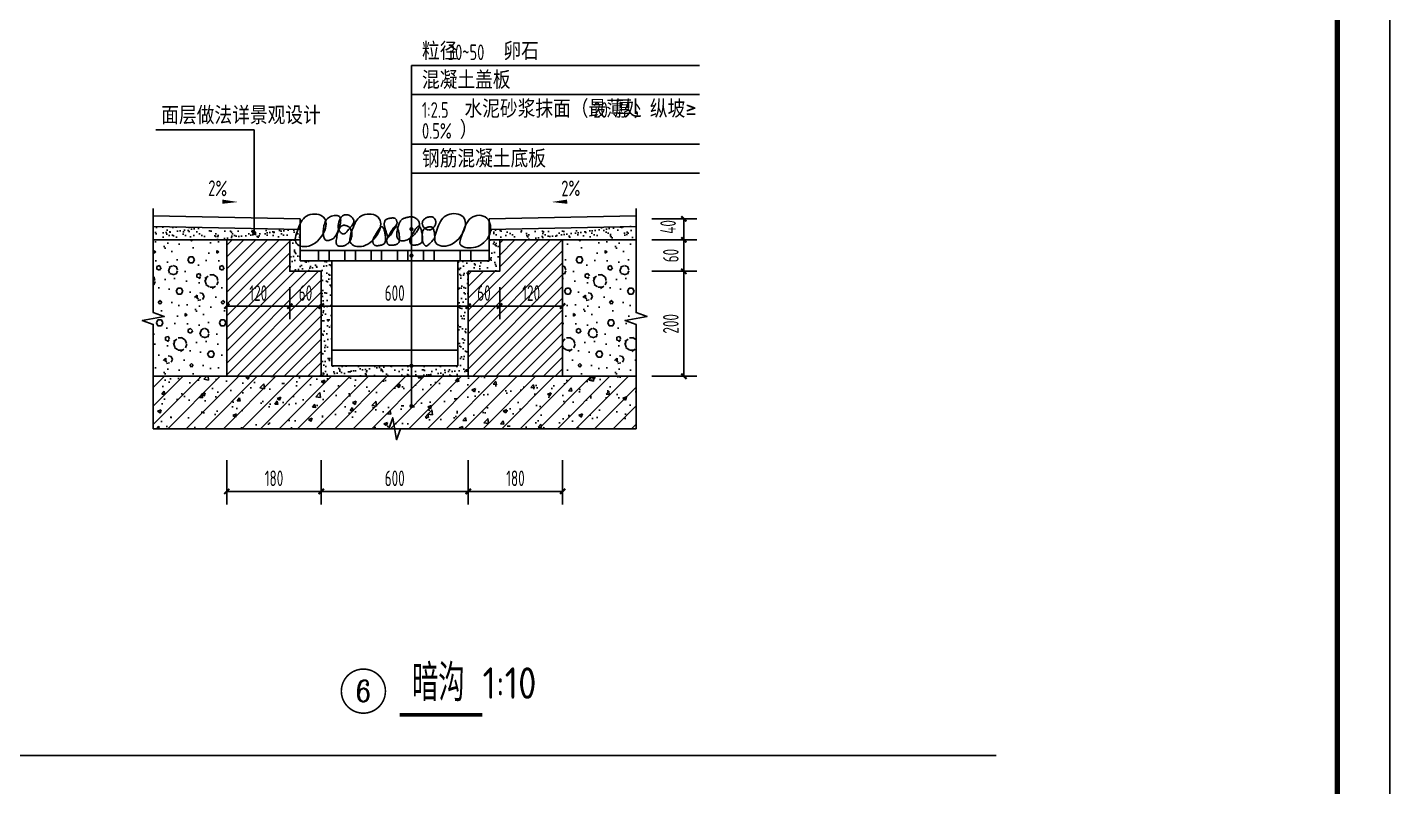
# Paper-space layout '布局1' of a CAD drawing. Extents: x -41982 to 68, y -29634 to 66.
# Drawn here: x -12913 to 68, y -16892 to -9656 of the extents above; entities that cross this region are included whole.
import ezdxf
from ezdxf.enums import TextEntityAlignment as Align

# ---------------------------------------------------------------- set-up
doc = ezdxf.new("R2010")
doc.units = 0
doc.header["$LTSCALE"] = 1000
doc.layers.get('0').update_dxf_attribs({"color": 252})
doc.layers.get('Defpoints').update_dxf_attribs({"color": 252})
for name, color, linetype in [('_0', 252, 'Continuous'), ('A-ANNO-TTLB', 252, 'Continuous'), ('A-Line', 252, 'Continuous'), ('A-WALL', 252, 'Continuous'), ('DIM_IDEN', 252, 'Continuous'), ('DIM_LEAD', 252, 'Continuous'), ('DIM_SYMB', 252, 'Continuous'), ('Hatch_Detail', 252, 'Continuous'), ('PUB_DIM', 252, 'Continuous'), ('PUB_TEXT', 252, 'Continuous')]:
    doc.layers.add(name, color=color, linetype=linetype)
doc.styles.add('19 图框A1$0$!4#10#$0$Standard', font='gbenor.shx', dxfattribs={"bigfont": 'gbcbig.shx'})
doc.styles.add('_TCH_DIM', font='TSSDENG.shx', dxfattribs={"width": 0.8, "bigfont": 'hztxt.shx'})
doc.styles.add('_TCH_DIM_T3', font='TSSDENG.shx', dxfattribs={"width": 0.64, "bigfont": 'hztxt.shx'})
doc.styles.add('_TCH_LABEL', font='COMPLEX', dxfattribs={"bigfont": 'GBCBIG'})
doc.styles.add('邻里中心-雨水$0$STANDARD', font='GBENOR', dxfattribs={"bigfont": 'GBCBIG'})
doc.dimstyles.new('_TCH_ARCH&&10', dxfattribs={"dimtxt": 29.75, "dimasz": 10, "dimexe": 25, "dimexo": 30, "dimgap": 10, "dimtad": 1, "dimdec": 0, "dimzin": 0, "dimdsep": 46, "dimtxsty": '_TCH_DIM_T3', "dimblk": 'ARCHTICK', "dimcen": 0.09, "dimclrt": 7, "dimazin": 2, "dimtfac": 1, "dimtdec": 0, "dimtix": 1, "dimtmove": 2, "dimatfit": 3, "dimfxl": 1, "dimtolj": 1, "dimtzin": 0, "dimarcsym": 0})
pattern_1 = [(45, (-250268.246, 87424.942), (-11.22532015, 11.22532015), [])]
pattern_2 = [(37.5, (-250959.047, 86270.859), (-0.6299336, 19.2682377), [0, -15.2, 0, -17, 0, -16.25]), (7.5, (-250959.047, 86270.86), (17.697767, 28.2214607), [0, -8.2, 0, -13.7, 0, -5.25]), (327.5, (-250971.347, 86270.859), (31.1414186, 0.0565905), [0, -5, 0, -18, 0, -23.5]), (317.5, (-250971.347, 86270.86), (30.061266, 8.7767556), [0, -2.5, 0, -11.8, 0, -13.5])]

# ---------------------------------------------------------------- blocks, each defined once
blk = doc.blocks.new('_ArchTick')
at = {"color": 0, "linetype": 'ByBlock', "const_width": 0.4}
blk.add_lwpolyline([(-0.5, -0.5), (0.5, 0.5)], dxfattribs=at)
blk = doc.blocks.new('*D70')
at = {"layer": 'Defpoints', "color": 0}
for p in [(920, 400), (1010.9, 400), (920, 360)]:
    blk.add_point(p, dxfattribs=at)
at = {"layer": 'PUB_DIM', "color": 0, "lineweight": -2}
for p, q in [((950, 400), (1035.9, 400)), ((1010.9, 360), (1010.9, 400)), ((950, 360), (1035.9, 360))]:
    blk.add_line(p, q, dxfattribs=at)
at = {"layer": 'PUB_DIM', "color": 0, "lineweight": -2, "xscale": 10, "yscale": 10, "zscale": 10}
for p, rotation in [((1010.9, 400), 90), ((1010.9, 360), 270)]:
    blk.add_blockref('_ArchTick', p, dxfattribs=dict(at, rotation=rotation))
at = {"layer": 'PUB_DIM', "color": 7, "insert": (980.9, 384.6), "char_height": 29.75, "attachment_point": 5, "rotation": 90, "style": '_TCH_DIM_T3'}
blk.add_mtext('\\A1;40', dxfattribs=at)
blk = doc.blocks.new('*D71')
at = {"layer": 'Defpoints', "color": 0}
for p in [(920, 360), (1010.9, 360), (920, 300)]:
    blk.add_point(p, dxfattribs=at)
at = {"layer": 'PUB_DIM', "color": 0, "lineweight": -2}
for p, q in [((950, 360), (1035.9, 360)), ((1010.9, 300), (1010.9, 360)), ((950, 300), (1035.9, 300))]:
    blk.add_line(p, q, dxfattribs=at)
at = {"layer": 'PUB_DIM', "color": 0, "lineweight": -2, "xscale": 10, "yscale": 10, "zscale": 10}
for p, rotation in [((1010.9, 360), 90), ((1010.9, 300), 270)]:
    blk.add_blockref('_ArchTick', p, dxfattribs=dict(at, rotation=rotation))
at = {"layer": 'PUB_DIM', "color": 7, "insert": (986.1, 330), "char_height": 29.75, "attachment_point": 5, "rotation": 90, "style": '_TCH_DIM_T3'}
blk.add_mtext('\\A1;60', dxfattribs=at)
blk = doc.blocks.new('*D72')
at = {"layer": 'Defpoints', "color": 0}
for p in [(920, 300), (1010.9, 300), (920, 100)]:
    blk.add_point(p, dxfattribs=at)
at = {"layer": 'PUB_DIM', "color": 0, "lineweight": -2}
for p, q in [((950, 300), (1035.9, 300)), ((1010.9, 100), (1010.9, 300)), ((950, 100), (1035.9, 100))]:
    blk.add_line(p, q, dxfattribs=at)
at = {"layer": 'PUB_DIM', "color": 0, "lineweight": -2, "xscale": 10, "yscale": 10, "zscale": 10}
for p, rotation in [((1010.9, 300), 90), ((1010.9, 100), 270)]:
    blk.add_blockref('_ArchTick', p, dxfattribs=dict(at, rotation=rotation))
at = {"layer": 'PUB_DIM', "color": 7, "insert": (986.1, 200), "char_height": 29.75, "attachment_point": 5, "rotation": 90, "style": '_TCH_DIM_T3'}
blk.add_mtext('\\A1;200', dxfattribs=at)
blk = doc.blocks.new('*D73')
at = {"layer": 'Defpoints', "color": 0}
for p in [(140, -30), (320, -30), (320, -119.3)]:
    blk.add_point(p, dxfattribs=at)
at = {"layer": 'PUB_DIM', "color": 0, "lineweight": -2}
for p, q in [((140, -60), (140, -144.3)), ((320, -60), (320, -144.3)), ((140, -119.3), (320, -119.3))]:
    blk.add_line(p, q, dxfattribs=at)
at = {"layer": 'PUB_DIM', "color": 0, "lineweight": -2, "xscale": 10, "yscale": 10, "zscale": 10, "rotation": 180}
blk.add_blockref('_ArchTick', (140, -119.3), dxfattribs=at)
at = {"layer": 'PUB_DIM', "color": 0, "lineweight": -2, "xscale": 10, "yscale": 10, "zscale": 10}
blk.add_blockref('_ArchTick', (320, -119.3), dxfattribs=at)
at = {"layer": 'PUB_DIM', "color": 7, "insert": (230, -94.4), "char_height": 29.75, "attachment_point": 5, "style": '_TCH_DIM_T3'}
blk.add_mtext('\\A1;180', dxfattribs=at)
blk = doc.blocks.new('*D74')
at = {"layer": 'Defpoints', "color": 0}
for p in [(320, -30), (600, -30), (600, -119.3)]:
    blk.add_point(p, dxfattribs=at)
at = {"layer": 'PUB_DIM', "color": 0, "lineweight": -2}
for p, q in [((320, -60), (320, -144.3)), ((600, -60), (600, -144.3)), ((320, -119.3), (600, -119.3))]:
    blk.add_line(p, q, dxfattribs=at)
at = {"layer": 'PUB_DIM', "color": 0, "lineweight": -2, "xscale": 10, "yscale": 10, "zscale": 10, "rotation": 180}
blk.add_blockref('_ArchTick', (320, -119.3), dxfattribs=at)
at = {"layer": 'PUB_DIM', "color": 0, "lineweight": -2, "xscale": 10, "yscale": 10, "zscale": 10}
blk.add_blockref('_ArchTick', (600, -119.3), dxfattribs=at)
at = {"layer": 'PUB_DIM', "color": 7, "insert": (460, -94.4), "char_height": 29.75, "attachment_point": 5, "style": '_TCH_DIM_T3'}
blk.add_mtext('\\A1;600', dxfattribs=at)
blk = doc.blocks.new('*D75')
at = {"layer": 'Defpoints', "color": 0}
for p in [(600, -30), (780, -30), (780, -119.3)]:
    blk.add_point(p, dxfattribs=at)
at = {"layer": 'PUB_DIM', "color": 0, "lineweight": -2}
for p, q in [((600, -60), (600, -144.3)), ((780, -60), (780, -144.3)), ((600, -119.3), (780, -119.3))]:
    blk.add_line(p, q, dxfattribs=at)
at = {"layer": 'PUB_DIM', "color": 0, "lineweight": -2, "xscale": 10, "yscale": 10, "zscale": 10, "rotation": 180}
blk.add_blockref('_ArchTick', (600, -119.3), dxfattribs=at)
at = {"layer": 'PUB_DIM', "color": 0, "lineweight": -2, "xscale": 10, "yscale": 10, "zscale": 10}
blk.add_blockref('_ArchTick', (780, -119.3), dxfattribs=at)
at = {"layer": 'PUB_DIM', "color": 7, "insert": (690, -94.4), "char_height": 29.75, "attachment_point": 5, "style": '_TCH_DIM_T3'}
blk.add_mtext('\\A1;180', dxfattribs=at)
blk = doc.blocks.new('*D76')
at = {"layer": 'Defpoints', "color": 0}
for p in [(140, 300), (260, 300), (260, 233.7)]:
    blk.add_point(p, dxfattribs=at)
at = {"layer": 'PUB_DIM', "color": 0, "lineweight": -2}
for p, q in [((140, 270), (140, 208.7)), ((260, 270), (260, 208.7)), ((140, 233.7), (260, 233.7))]:
    blk.add_line(p, q, dxfattribs=at)
at = {"layer": 'PUB_DIM', "color": 0, "lineweight": -2, "xscale": 10, "yscale": 10, "zscale": 10, "rotation": 180}
blk.add_blockref('_ArchTick', (140, 233.7), dxfattribs=at)
at = {"layer": 'PUB_DIM', "color": 0, "lineweight": -2, "xscale": 10, "yscale": 10, "zscale": 10}
blk.add_blockref('_ArchTick', (260, 233.7), dxfattribs=at)
at = {"layer": 'PUB_DIM', "color": 7, "insert": (200, 258.6), "char_height": 29.75, "attachment_point": 5, "style": '_TCH_DIM_T3'}
blk.add_mtext('\\A1;120', dxfattribs=at)
blk = doc.blocks.new('*D77')
at = {"layer": 'Defpoints', "color": 0}
for p in [(260, 300), (320, 300), (320, 233.7)]:
    blk.add_point(p, dxfattribs=at)
at = {"layer": 'PUB_DIM', "color": 0, "lineweight": -2}
for p, q in [((260, 270), (260, 208.7)), ((320, 270), (320, 208.7)), ((260, 233.7), (320, 233.7))]:
    blk.add_line(p, q, dxfattribs=at)
at = {"layer": 'PUB_DIM', "color": 0, "lineweight": -2, "xscale": 10, "yscale": 10, "zscale": 10, "rotation": 180}
blk.add_blockref('_ArchTick', (260, 233.7), dxfattribs=at)
at = {"layer": 'PUB_DIM', "color": 0, "lineweight": -2, "xscale": 10, "yscale": 10, "zscale": 10}
blk.add_blockref('_ArchTick', (320, 233.7), dxfattribs=at)
at = {"layer": 'PUB_DIM', "color": 7, "insert": (290, 258.6), "char_height": 29.75, "attachment_point": 5, "style": '_TCH_DIM_T3'}
blk.add_mtext('\\A1;60', dxfattribs=at)
blk = doc.blocks.new('*D78')
at = {"layer": 'Defpoints', "color": 0}
for p in [(320, 300), (600, 300), (600, 233.7)]:
    blk.add_point(p, dxfattribs=at)
at = {"layer": 'PUB_DIM', "color": 0, "lineweight": -2}
for p, q in [((320, 270), (320, 208.7)), ((600, 270), (600, 208.7)), ((320, 233.7), (600, 233.7))]:
    blk.add_line(p, q, dxfattribs=at)
at = {"layer": 'PUB_DIM', "color": 0, "lineweight": -2, "xscale": 10, "yscale": 10, "zscale": 10, "rotation": 180}
blk.add_blockref('_ArchTick', (320, 233.7), dxfattribs=at)
at = {"layer": 'PUB_DIM', "color": 0, "lineweight": -2, "xscale": 10, "yscale": 10, "zscale": 10}
blk.add_blockref('_ArchTick', (600, 233.7), dxfattribs=at)
at = {"layer": 'PUB_DIM', "color": 7, "insert": (460, 258.6), "char_height": 29.75, "attachment_point": 5, "style": '_TCH_DIM_T3'}
blk.add_mtext('\\A1;600', dxfattribs=at)
blk = doc.blocks.new('*D79')
at = {"layer": 'Defpoints', "color": 0}
for p in [(600, 300), (660, 300), (660, 233.7)]:
    blk.add_point(p, dxfattribs=at)
at = {"layer": 'PUB_DIM', "color": 0, "lineweight": -2}
for p, q in [((600, 270), (600, 208.7)), ((660, 270), (660, 208.7)), ((600, 233.7), (660, 233.7))]:
    blk.add_line(p, q, dxfattribs=at)
at = {"layer": 'PUB_DIM', "color": 0, "lineweight": -2, "xscale": 10, "yscale": 10, "zscale": 10, "rotation": 180}
blk.add_blockref('_ArchTick', (600, 233.7), dxfattribs=at)
at = {"layer": 'PUB_DIM', "color": 0, "lineweight": -2, "xscale": 10, "yscale": 10, "zscale": 10}
blk.add_blockref('_ArchTick', (660, 233.7), dxfattribs=at)
at = {"layer": 'PUB_DIM', "color": 7, "insert": (630, 258.6), "char_height": 29.75, "attachment_point": 5, "style": '_TCH_DIM_T3'}
blk.add_mtext('\\A1;60', dxfattribs=at)
blk = doc.blocks.new('*D80')
at = {"layer": 'Defpoints', "color": 0}
for p in [(660, 300), (780, 300), (780, 233.7)]:
    blk.add_point(p, dxfattribs=at)
at = {"layer": 'PUB_DIM', "color": 0, "lineweight": -2}
for p, q in [((660, 270), (660, 208.7)), ((780, 270), (780, 208.7)), ((660, 233.7), (780, 233.7))]:
    blk.add_line(p, q, dxfattribs=at)
at = {"layer": 'PUB_DIM', "color": 0, "lineweight": -2, "xscale": 10, "yscale": 10, "zscale": 10, "rotation": 180}
blk.add_blockref('_ArchTick', (660, 233.7), dxfattribs=at)
at = {"layer": 'PUB_DIM', "color": 0, "lineweight": -2, "xscale": 10, "yscale": 10, "zscale": 10}
blk.add_blockref('_ArchTick', (780, 233.7), dxfattribs=at)
at = {"layer": 'PUB_DIM', "color": 7, "insert": (720, 258.6), "char_height": 29.75, "attachment_point": 5, "style": '_TCH_DIM_T3'}
blk.add_mtext('\\A1;120', dxfattribs=at)
blk = doc.blocks.new('A$C359C7F0D')
at = {"layer": 'Hatch_Detail'}
h = blk.add_hatch(dxfattribs=at)
h.set_pattern_fill('粉刷', color=256, scale=5)
h.set_pattern_definition(pattern_2)
h.paths.add_polyline_path([(0, 385.6), (0, 360), (280, 360), (280, 380)])
h = blk.add_hatch(dxfattribs=at)
h.set_pattern_fill('粉刷', color=256, scale=5)
h.set_pattern_definition(pattern_2)
h.paths.add_polyline_path([(920, 385.6), (920, 362.8), (640, 360), (640, 380)])
h = blk.add_hatch(dxfattribs=at)
h.set_pattern_fill('加气混凝土', color=256, scale=10)
h.set_pattern_definition([(0, (-250923.65, 86234.26), (60, 120), [0, -120]), (0, (-250993.85, 86218.06), (60, 120), [0, -120]), (0, (-250954.85, 86216.86), (60, 120), [0, -120]), (0, (-250912.25, 86252.26), (60, 120), [0, -120]), (0, (-250962.05, 86210.86), (60, 120), [0, -120]), (0, (-250900.25, 86327.86), (60, 120), [0, -120]), (0, (-250936.85, 86318.26), (60, 120), [0, -120]), (0, (-250917.65, 86303.26), (60, 120), [0, -120]), (0, (-251015.45, 86300.86), (60, 120), [0, -120]), (0, (-250956.65, 86295.46), (60, 120), [0, -120]), (0, (-250979.45, 86264.86), (60, 120), [0, -120]), (0, (-250978.25, 86219.86), (60, 120), [0, -120]), (0, (-250933.25, 86215.06), (60, 120), [0, -120]), (0, (-250900.25, 86267.86), (60, 120), [0, -120]), (0, (-251012.45, 86249.26), (60, 120), [0, -120]), (0, (-251002.25, 86269.66), (60, 120), [0, -120]), (0, (-250955.45, 86261.26), (60, 120), [0, -120]), (0, (-250972.25, 86243.86), (60, 120), [0, -120]), (0, (-250981.85, 86283.46), (60, 120), [0, -120]), (0, (-250966.85, 86328.46), (60, 120), [0, -120]), (0, (-251007.65, 86224.06), (60, 120), [0, -120]), (0, (-250941.65, 86303.86), (60, 120), [0, -120]), (0, (-250997.45, 86305.66), (60, 120), [0, -120]), (0, (-251007.05, 86321.26), (60, 120), [0, -120]), (130.601294, (-250907.6186, 86290.2875), (-299.99999669, 360.00000157), [5.26831, -2207.4222]), (18.434949, (-250916.19, 86292.573), (299.9999989, 119.9999991), [5.42105, -753.52558]), (90, (-250916.19, 86287.43), (60, 120), [5.142857, -234.85713]), (161.565051, (-250911.047, 86285.716), (-300.0000015, 119.999991), [5.42105, -753.52558]), (53.130102, (-250911.047, 86285.716), (60.0000001, 120), [5.714286, -594.2857]), (135, (-250906.476, 86224.573), (-60.000007, 119.999992), [4.84873, -334.56252]), (45, (-250913.333, 86224.573), (59.9999996, 119.9999995), [4.84873, -334.56252]), (135, (-250909.904, 86221.145), (-60.000007, 119.999992), [4.84873, -334.56252]), (45, (-250909.904, 86221.145), (59.9999996, 119.9999995), [4.84873, -334.56252]), (116.56505, (-250964.19, 86305.14), (-1e-05, 239.999993), [6.388765, -127.7753]), (180, (-250967.05, 86310.86), (-60, 120), [6.857143, -113.14285]), (63.43495, (-250976.76, 86305.14), (5e-07, 240), [6.388765, -127.7753]), (116.56505, (-250973.9, 86299.43), (-1e-05, 239.999993), [6.388765, -127.7753]), (0, (-250973.9, 86299.43), (60, 120), [6.857143, -113.14285]), (63.43495, (-250967.05, 86299.43), (5e-07, 240), [6.388765, -127.7753]), (107.102728, (-250919.047, 86264.5733), (-179.99999312, 600.00000097), [7.77227, -3256.5805]), (143.972626, (-250921.333, 86272.002), (-1139.99998555, 839.99999905), [7.77227, -1624.404]), (180, (-250927.62, 86276.57), (-60, 120), [7.42857, -112.57142]), (36.0273733, (-250941.333, 86272.002), (1139.99999158, 839.99999094), [7.77227, -1624.404]), (71.565051, (-250943.619, 86265.145), (180.0000009, 599.999999), [7.228063, -751.71856]), (107.102728, (-250941.333, 86257.716), (-179.99999312, 600.00000097), [7.77227, -3256.5805]), (143.972626, (-250935.047, 86253.145), (-1139.99998555, 839.99999905), [7.77227, -1624.404]), (0, (-250935.05, 86253.14), (60, 120), [7.42857, -112.57142]), (36.0273733, (-250927.619, 86253.145), (1139.99999158, 839.99999094), [7.77227, -1624.404]), (71.565051, (-250921.333, 86257.716), (180.0000009, 599.999999), [7.228063, -751.71856]), (150.255118, (-250917.904, 86320.573), (-180.0000004, 119.9999985), [4.607004, -962.86392]), (90, (-250921.904, 86318.29), (60, 120), [4.57143, -235.42855]), (29.744881, (-250921.904, 86318.288), (180.0000001, 119.9999994), [4.607004, -962.86392]), (116.56505, (-250945.9, 86235.43), (-1e-05, 239.999993), [6.388765, -127.7753]), (168.690067, (-250948.761, 86241.145), (-540.0000004, 119.999997), [5.82745, -1217.9371]), (41.185925, (-250959.047, 86238.2876), (1499.99999091, 1319.99998846), [6.07437, -2545.1604]), (90, (-250959.05, 86232.573), (60, 120), [5.714286, -234.2857]), (138.814074, (-250954.476, 86228.573), (-1499.99997334, 1320.00000841), [6.07437, -2545.1604]), (16.6992442, (-250954.476, 86228.573), (1979.9999851, 599.99999372), [5.96589, -2499.7075]), (60.945396, (-250948.7615, 86230.2876), (59.99999984, 119.99999894), [5.883217, -2465.0679]), (109.983106, (-250996.19, 86285.716), (-300.00000113, 839.99999778), [6.6884, -2802.4395]), (155.556045, (-250998.476, 86292.002), (-780.00000297, 359.99999252), [6.904597, -2893.0263]), (24.4439547, (-251011.047, 86292.002), (780.00000039, 359.99999827), [6.904597, -2893.0263]), (70.0168934, (-251013.333, 86285.716), (300.0000009, 839.99999792), [6.6884, -2802.4395]), (109.983106, (-251011.047, 86279.4304), (-300.00000113, 839.99999778), [6.6884, -2802.4395]), (160.016893, (-251004.761, 86277.145), (-300.00000018, 119.99999453), [6.6884, -1397.8755]), (19.9831065, (-251004.761, 86277.145), (299.99999835, 119.9999998), [6.6884, -1397.8755]), (70.0168934, (-250998.476, 86279.4304), (300.0000009, 839.99999792), [6.6884, -2802.4395]), (122.005383, (-250951.619, 86274.859), (-60.00000805, 119.9999939), [5.390846, -1126.6868]), (18.434949, (-250959.619, 86277.716), (299.9999989, 119.9999991), [5.42105, -753.52558]), (90, (-250959.62, 86272.573), (60, 120), [5.142857, -234.85713]), (161.565051, (-250954.476, 86270.859), (-300.0000015, 119.999991), [5.42105, -753.52558]), (54.4623222, (-250954.476, 86270.859), (419.9999994, 599.9999991), [4.915614, -2059.6423]), (116.56505, (-250986.48, 86245.72), (-1e-05, 239.999993), [6.388765, -127.7753]), (180, (-250989.33, 86251.43), (-60, 120), [6.285714, -113.71428]), (59.0362434, (-250999.047, 86245.716), (60.0000002, 119.9999994), [6.663946, -1392.7644]), (120.963756, (-250995.619, 86240.002), (-60.0000082, 119.9999945), [6.663946, -1392.7644]), (0, (-250995.62, 86240), (60, 120), [6.285714, -113.71428]), (63.43495, (-250989.33, 86240), (5e-07, 240), [6.388765, -127.7753])])
h.paths.add_polyline_path([(140, 100), (140, 360), (0, 360), (0, 106.3), (17.6, 100)])
h = blk.add_hatch(dxfattribs=at)
h.set_pattern_fill('ANSI31', color=256, scale=10)
h.set_pattern_definition(pattern_1)
h.paths.add_polyline_path([(140, 100), (320, 100), (320, 300), (260, 300), (260, 360), (140, 360)])
h = blk.add_hatch(dxfattribs=at)
h.set_pattern_fill('粉刷', color=256, scale=5)
h.set_pattern_definition(pattern_2)
h.paths.add_polyline_path([(260, 360), (280, 360), (280, 320), (340, 320), (340, 120), (580, 120), (580, 320), (640, 320), (640, 360), (660, 360), (660, 300), (600, 300), (600, 100), (320, 100), (320, 300), (260, 300)])
h = blk.add_hatch(dxfattribs=at)
h.set_pattern_fill('ANSI31', color=256, scale=10)
h.set_pattern_definition(pattern_1)
h.paths.add_polyline_path([(780, 100), (600, 100), (600, 300), (660, 300), (660, 360), (780, 360)])
h = blk.add_hatch(dxfattribs=at)
h.set_pattern_fill('加气混凝土', color=256, scale=10)
h.set_pattern_definition([(0, (-250903.65, 86234.26), (60, 120), [0, -120]), (0, (-250973.85, 86218.06), (60, 120), [0, -120]), (0, (-250934.85, 86216.86), (60, 120), [0, -120]), (0, (-250892.25, 86252.26), (60, 120), [0, -120]), (0, (-250942.05, 86210.86), (60, 120), [0, -120]), (0, (-250880.25, 86327.86), (60, 120), [0, -120]), (0, (-250916.85, 86318.26), (60, 120), [0, -120]), (0, (-250897.65, 86303.26), (60, 120), [0, -120]), (0, (-250995.45, 86300.86), (60, 120), [0, -120]), (0, (-250936.65, 86295.46), (60, 120), [0, -120]), (0, (-250959.45, 86264.86), (60, 120), [0, -120]), (0, (-250958.25, 86219.86), (60, 120), [0, -120]), (0, (-250913.25, 86215.06), (60, 120), [0, -120]), (0, (-250880.25, 86267.86), (60, 120), [0, -120]), (0, (-250992.45, 86249.26), (60, 120), [0, -120]), (0, (-250982.25, 86269.66), (60, 120), [0, -120]), (0, (-250935.45, 86261.26), (60, 120), [0, -120]), (0, (-250952.25, 86243.86), (60, 120), [0, -120]), (0, (-250961.85, 86283.46), (60, 120), [0, -120]), (0, (-250946.85, 86328.46), (60, 120), [0, -120]), (0, (-250987.65, 86224.06), (60, 120), [0, -120]), (0, (-250921.65, 86303.86), (60, 120), [0, -120]), (0, (-250977.45, 86305.66), (60, 120), [0, -120]), (0, (-250987.05, 86321.26), (60, 120), [0, -120]), (130.601294, (-250887.6186, 86290.2875), (-299.99999669, 360.00000157), [5.26831, -2207.4222]), (18.434949, (-250896.19, 86292.573), (299.9999989, 119.9999991), [5.42105, -753.52558]), (90, (-250896.19, 86287.43), (60, 120), [5.142857, -234.85713]), (161.565051, (-250891.047, 86285.716), (-300.0000015, 119.999991), [5.42105, -753.52558]), (53.130102, (-250891.047, 86285.716), (60.0000001, 120), [5.714286, -594.2857]), (135, (-250886.476, 86224.573), (-60.000007, 119.999992), [4.84873, -334.56252]), (45, (-250893.333, 86224.573), (59.9999996, 119.9999995), [4.84873, -334.56252]), (135, (-250889.904, 86221.145), (-60.000007, 119.999992), [4.84873, -334.56252]), (45, (-250889.904, 86221.145), (59.9999996, 119.9999995), [4.84873, -334.56252]), (116.56505, (-250944.19, 86305.14), (-1e-05, 239.999993), [6.388765, -127.7753]), (180, (-250947.05, 86310.86), (-60, 120), [6.857143, -113.14285]), (63.43495, (-250956.76, 86305.14), (5e-07, 240), [6.388765, -127.7753]), (116.56505, (-250953.9, 86299.43), (-1e-05, 239.999993), [6.388765, -127.7753]), (0, (-250953.9, 86299.43), (60, 120), [6.857143, -113.14285]), (63.43495, (-250947.05, 86299.43), (5e-07, 240), [6.388765, -127.7753]), (107.102728, (-250899.047, 86264.5733), (-179.99999312, 600.00000097), [7.77227, -3256.5805]), (143.972626, (-250901.333, 86272.002), (-1139.99998555, 839.99999905), [7.77227, -1624.404]), (180, (-250907.62, 86276.57), (-60, 120), [7.42857, -112.57142]), (36.0273733, (-250921.333, 86272.002), (1139.99999158, 839.99999094), [7.77227, -1624.404]), (71.565051, (-250923.619, 86265.145), (180.0000009, 599.999999), [7.228063, -751.71856]), (107.102728, (-250921.333, 86257.716), (-179.99999312, 600.00000097), [7.77227, -3256.5805]), (143.972626, (-250915.047, 86253.145), (-1139.99998555, 839.99999905), [7.77227, -1624.404]), (0, (-250915.05, 86253.14), (60, 120), [7.42857, -112.57142]), (36.0273733, (-250907.619, 86253.145), (1139.99999158, 839.99999094), [7.77227, -1624.404]), (71.565051, (-250901.333, 86257.716), (180.0000009, 599.999999), [7.228063, -751.71856]), (150.255118, (-250897.904, 86320.573), (-180.0000004, 119.9999985), [4.607004, -962.86392]), (90, (-250901.904, 86318.29), (60, 120), [4.57143, -235.42855]), (29.744881, (-250901.904, 86318.288), (180.0000001, 119.9999994), [4.607004, -962.86392]), (116.56505, (-250925.9, 86235.43), (-1e-05, 239.999993), [6.388765, -127.7753]), (168.690067, (-250928.761, 86241.145), (-540.0000004, 119.999997), [5.82745, -1217.9371]), (41.185925, (-250939.047, 86238.2876), (1499.99999091, 1319.99998846), [6.07437, -2545.1604]), (90, (-250939.05, 86232.573), (60, 120), [5.714286, -234.2857]), (138.814074, (-250934.476, 86228.573), (-1499.99997334, 1320.00000841), [6.07437, -2545.1604]), (16.6992442, (-250934.476, 86228.573), (1979.9999851, 599.99999372), [5.96589, -2499.7075]), (60.945396, (-250928.7615, 86230.2876), (59.99999984, 119.99999894), [5.883217, -2465.0679]), (109.983106, (-250976.19, 86285.716), (-300.00000113, 839.99999778), [6.6884, -2802.4395]), (155.556045, (-250978.476, 86292.002), (-780.00000297, 359.99999252), [6.904597, -2893.0263]), (24.4439547, (-250991.047, 86292.002), (780.00000039, 359.99999827), [6.904597, -2893.0263]), (70.0168934, (-250993.333, 86285.716), (300.0000009, 839.99999792), [6.6884, -2802.4395]), (109.983106, (-250991.047, 86279.4304), (-300.00000113, 839.99999778), [6.6884, -2802.4395]), (160.016893, (-250984.761, 86277.145), (-300.00000018, 119.99999453), [6.6884, -1397.8755]), (19.9831065, (-250984.761, 86277.145), (299.99999835, 119.9999998), [6.6884, -1397.8755]), (70.0168934, (-250978.476, 86279.4304), (300.0000009, 839.99999792), [6.6884, -2802.4395]), (122.005383, (-250931.619, 86274.859), (-60.00000805, 119.9999939), [5.390846, -1126.6868]), (18.434949, (-250939.619, 86277.716), (299.9999989, 119.9999991), [5.42105, -753.52558]), (90, (-250939.62, 86272.573), (60, 120), [5.142857, -234.85713]), (161.565051, (-250934.476, 86270.859), (-300.0000015, 119.999991), [5.42105, -753.52558]), (54.4623222, (-250934.476, 86270.859), (419.9999994, 599.9999991), [4.915614, -2059.6423]), (116.56505, (-250966.48, 86245.72), (-1e-05, 239.999993), [6.388765, -127.7753]), (180, (-250969.33, 86251.43), (-60, 120), [6.285714, -113.71428]), (59.0362434, (-250979.047, 86245.716), (60.0000002, 119.9999994), [6.663946, -1392.7644]), (120.963756, (-250975.619, 86240.002), (-60.0000082, 119.9999945), [6.663946, -1392.7644]), (0, (-250975.62, 86240), (60, 120), [6.285714, -113.71428]), (63.43495, (-250969.33, 86240), (5e-07, 240), [6.388765, -127.7753])])
h.paths.add_polyline_path([(780, 360), (780, 100), (920, 100), (920, 95.1), (941, 98.8), (920, 106.3), (920, 360)])
h = blk.add_hatch(dxfattribs=at)
h.set_pattern_fill('钢筋混凝土', color=256, scale=10)
h.set_pattern_definition([(45, (-250408.246, 87454.942), (-17.6776695, 17.6776695), []), (50, (-250408.246, 87454.94), (71.726018, -6.275213), [7.5, -82.5]), (355, (-250408.25, 87454.94), (-13.875133, 75.219213), [6, -66]), (100.4514, (-250402.27, 87454.42), (57.850938, 68.943954), [6.374019, -70.114211]), (46.1842, (-250408.25, 87474.94), (106.724105, -16.5519), [11.25, -123.75]), (96.6356, (-250399.35, 87473.56), (93.46627, 97.411787), [9.56103, -105.1713]), (351.1842, (-250408.25, 87474.94), (93.466195, 97.41186), [9, -99]), (21, (-250398.246, 87469.94), (59.690705, -40.261889), [7.5, -82.5]), (326, (-250398.25, 87469.94), (24.331533, 72.515005), [6, -66]), (71.4514, (-250393.27, 87466.59), (84.022263, 32.25305), [6.374019, -70.114211]), (37.5, (-250408.246, 87454.942), (1.2159855, 33.2893854), [0, -65.2, 0, -67, 0, -66.25]), (7.5, (-250408.246, 87454.942), (26.3069537, 39.441171), [0, -38.2, 0, -63.7, 0, -25.25]), (327.5, (-250430.546, 87454.942), (53.3822436, -2.2554872), [0, -25, 0, -78, 0, -103.5]), (317.5, (-250440.546, 87454.942), (58.318617, 10.010498), [0, -32.5, 0, -51.8, 0, -73.5])])
h.paths.add_polyline_path([(0, 100), (920, 100), (920, 0), (0, 0)])
at = {"layer": 'A-Line'}
for p, q in [((0, 405.6), (280, 400)), ((280, 360), (280, 400)), ((920, 405.6), (640, 400)), ((-0.4, 385.6), (280, 380)), ((920.4, 385.6), (640.4, 380)), ((140, 360), (0, 360)), ((315, 340), (315, 320)), ((335, 340), (335, 320)), ((365, 340), (365, 320)), ((385, 340), (385, 320)), ((415, 340), (415, 320)), ((435, 340), (435, 320)), ((465, 340), (465, 320)), ((485, 340), (485, 320)), ((515, 340), (515, 320)), ((535, 340), (535, 320)), ((585, 340), (585, 320)), ((605, 340), (605, 320)), ((920, 360), (780, 360)), ((340, 150), (580, 150))]:
    blk.add_line(p, q, dxfattribs=at)
blk.add_lwpolyline([(280, 391.1), (280, 320), (340, 320), (340, 120), (580, 120), (580, 320), (640, 320), (640, 400)], dxfattribs=at)
for points in [[(260, 360), (280, 360), (280, 320), (340, 320), (340, 120), (580, 120), (580, 320), (640, 320), (640, 360), (660, 360), (660, 300), (600, 300), (600, 100), (320, 100), (320, 300), (260, 300)], [(280, 320), (640, 320), (640, 340), (280, 340)]]:
    blk.add_lwpolyline(points, close=True, dxfattribs=at)
at = {"layer": 'A-WALL'}
for points in [[(140, 100), (320, 100), (320, 300), (260, 300), (260, 360), (140, 360)], [(780, 100), (600, 100), (600, 300), (660, 300), (660, 360), (780, 360)], [(0, 100), (920, 100), (920, 0), (0, 0)]]:
    blk.add_lwpolyline(points, close=True, dxfattribs=at)
at = {"layer": 'DIM_LEAD'}
for p, q in [((192.3, 569.7), (4.7, 569.7)), ((192.3, 373.3), (192.3, 569.7))]:
    blk.add_line(p, q, dxfattribs=at)
at = {"layer": 'DIM_LEAD', "const_width": 4}
blk.add_lwpolyline([(192.3, 371.3, 1), (192.3, 375.3, 1)], format="xyb", close=True, dxfattribs=at)
at = {"layer": 'DIM_SYMB'}
for p, q in [((491.9, 487.3), (491.9, 692)), ((491.9, 692), (1040.6, 692)), ((491.9, 637.1), (1040.6, 637.1)), ((491.9, 542.2), (1040.6, 542.2)), ((491.9, 43.2), (491.9, 487.3)), ((491.9, 487.3), (1040.6, 487.3))]:
    blk.add_line(p, q, dxfattribs=at)
for points in [[(0, 0), (0, 198.8), (-21, 206.4), (21, 213.8), (0, 221.3), (0, 420)], [(920, 0), (920, 198.8), (899, 206.4), (941, 213.8), (920, 221.3), (920, 420)], [(920, 0), (471.2, 0), (463.6, -21), (456.2, 21), (448.7, 0), (0, 0)]]:
    blk.add_lwpolyline(points, dxfattribs=at)
for points in [[(84.8, 433.6, 0, 0, 0), (161.4, 432.1, 0, 8, 0), (131.4, 432.7, 0, 0, 0)], [(835.2, 433.6, 0, 0, 0), (758.6, 432.1, 0, 8, 0), (788.6, 432.7, 0, 0, 0)]]:
    blk.add_lwpolyline(points, format="xyseb", dxfattribs=at)
at = {"layer": 'DIM_SYMB', "const_width": 4}
for points in [[(491.9, 378.4, 1), (491.9, 382.4, 1)], [(491.9, 328, 1), (491.9, 332, 1)], [(491.9, 118, 1), (491.9, 122, 1)], [(491.9, 41.2, 1), (491.9, 45.2, 1)]]:
    blk.add_lwpolyline(points, format="xyb", close=True, dxfattribs=at)
at = {"layer": 'Hatch_Detail'}
for points in [[(291.7, 405.1), (295.2, 406.8), (299.1, 408), (303.2, 408.8), (307.3, 409), (311.4, 408.8), (315.3, 408), (318.8, 406.8), (322, 405.1), (324.6, 402.9), (326.6, 400.2), (328, 397.2), (328.9, 393.8), (329.3, 390.2), (329, 386.3), (328.2, 382.2), (326.8, 378), (324.9, 373.7), (322.4, 369.5), (319.5, 365.3), (316.3, 361.4), (312.7, 357.7), (308.8, 354.5), (304.8, 351.7), (300.6, 349.6), (296.3, 348.1), (292.1, 347.2), (288, 347), (284.1, 347.3), (280.5, 348.1), (277.4, 349.4), (274.8, 351.1), (272.8, 353.2), (271.4, 355.7), (270.7, 358.4), (270.6, 361.5), (270.9, 364.7), (271.6, 368.2), (272.6, 371.8), (273.8, 375.5), (275.2, 379.2), (276.6, 383), (278, 386.8), (279.7, 390.5), (281.5, 394), (283.5, 397.3), (285.9, 400.3), (288.6, 402.9)], [(350.4, 406.1), (352.1, 405.7), (353.6, 405.1), (354.8, 404.2), (355.7, 403.1), (356.4, 401.6), (356.9, 399.8), (357, 397.7), (356.9, 395.1), (356.5, 392), (355.8, 388.7), (354.9, 385.1), (353.8, 381.4), (352.5, 377.8), (351, 374.2), (349.3, 370.9), (347.6, 368), (345.7, 365.5), (343.8, 363.5), (341.8, 361.9), (339.8, 360.6), (337.9, 359.7), (336, 359.1), (334.3, 358.7), (332.6, 358.6), (331.2, 358.7), (329.8, 358.9), (328.7, 359.4), (327.6, 360.1), (326.8, 361.1), (326, 362.2), (325.4, 363.6), (324.8, 365.3), (324.4, 367.3), (324.1, 369.4), (323.9, 371.8), (323.8, 374.3), (323.8, 376.9), (324, 379.6), (324.3, 382.3), (324.7, 384.9), (325.2, 387.6), (325.9, 390.1), (326.7, 392.5), (327.7, 394.8), (328.9, 397), (330.3, 398.9), (331.8, 400.7), (333.6, 402.2), (335.5, 403.5), (337.6, 404.5), (339.8, 405.3), (342.1, 405.9), (344.3, 406.2), (346.5, 406.4), (348.5, 406.3)], [(359, 404.3), (360.3, 405.5), (361.7, 406.4), (363.1, 407.1), (364.6, 407.6), (366.2, 407.8), (367.7, 407.8), (369.3, 407.7), (370.8, 407.4), (372.3, 406.9), (373.7, 406.3), (375.1, 405.6), (376.3, 404.7), (377.5, 403.8), (378.6, 402.8), (379.5, 401.8), (380.3, 400.7), (381, 399.6), (381.5, 398.5), (381.9, 397.4), (382, 396.2), (382.1, 395), (381.9, 393.8), (381.6, 392.5), (381, 391.2), (380.3, 389.8), (379.4, 388.4), (378.4, 387), (377.2, 385.5), (376, 384), (374.7, 382.5), (373.4, 381), (372.2, 379.4), (370.9, 377.9), (369.7, 376.5), (368.5, 375.1), (367.3, 373.9), (366.2, 372.8), (365, 372), (363.8, 371.4), (362.6, 371.1), (361.5, 371.2), (360.3, 371.6), (359.1, 372.3), (358, 373.2), (356.9, 374.2), (355.9, 375.4), (355, 376.7), (354.2, 378), (353.6, 379.2), (353.1, 380.5), (352.7, 381.8), (352.4, 383.2), (352.3, 384.6), (352.3, 386.1), (352.5, 387.7), (352.7, 389.5), (353.1, 391.4), (353.6, 393.4), (354.2, 395.4), (354.9, 397.4), (355.8, 399.4), (356.7, 401.2), (357.8, 402.9)], [(395.7, 405.1), (399.2, 406.8), (403.1, 408), (407.2, 408.8), (411.3, 409), (415.4, 408.8), (419.3, 408), (422.8, 406.8), (426, 405.1), (428.6, 402.9), (430.6, 400.2), (432, 397.2), (432.9, 393.8), (433.3, 390.2), (433, 386.3), (432.2, 382.2), (430.8, 378), (428.9, 373.7), (426.4, 369.5), (423.5, 365.3), (420.3, 361.4), (416.7, 357.7), (412.8, 354.5), (408.8, 351.7), (404.6, 349.6), (400.3, 348.1), (396.1, 347.2), (392, 347), (388.1, 347.3), (384.5, 348.1), (381.4, 349.4), (378.8, 351.1), (376.8, 353.2), (375.4, 355.7), (374.7, 358.4), (374.6, 361.5), (374.9, 364.7), (375.6, 368.2), (376.6, 371.8), (377.8, 375.5), (379.2, 379.2), (380.6, 383), (382, 386.8), (383.7, 390.5), (385.5, 394), (387.5, 397.3), (389.9, 400.3), (392.6, 402.9)], [(451.8, 369.2), (450.7, 367.9), (449.8, 366.9), (449.1, 366.2), (448.4, 365.9), (447.8, 365.8), (447.3, 366.1), (446.8, 366.6), (446.4, 367.4), (445.9, 368.4), (445.4, 369.7), (444.9, 371.1), (444.4, 372.6), (443.9, 374.1), (443.4, 375.7), (443, 377.3), (442.5, 378.9), (442.1, 380.3), (441.6, 381.7), (441.3, 383), (440.9, 384.2), (440.6, 385.5), (440.4, 386.7), (440.2, 387.8), (440.1, 389.1), (440.1, 390.3), (440.1, 391.5), (440.3, 392.7), (440.5, 393.9), (440.9, 395.1), (441.4, 396.2), (442.1, 397.2), (443, 398.1), (444, 398.8), (445.2, 399.5), (446.5, 400.1), (447.9, 400.6), (449.3, 400.9), (450.8, 401.3), (452.2, 401.5), (453.6, 401.6), (454.9, 401.7), (456.1, 401.8), (457.3, 401.7), (458.3, 401.6), (459.3, 401.4), (460.1, 401.1), (460.9, 400.7), (461.6, 400.2), (462.2, 399.6), (462.7, 398.9), (463.1, 398.2), (463.4, 397.4), (463.7, 396.5), (464, 395.7), (464.2, 394.9), (464.3, 394.1), (464.4, 393.4), (464.5, 392.7), (464.4, 392), (464.3, 391.2), (464, 390.2), (463.6, 389.1), (463, 387.8), (462.2, 386.2), (461.2, 384.3), (460, 382.1), (458.6, 379.9), (457.2, 377.5), (455.8, 375.2), (454.3, 373), (453, 371)], [(472, 397.3), (473, 398.3), (474.2, 399.2), (475.4, 399.9), (476.6, 400.5), (477.9, 401.1), (479.3, 401.5), (480.7, 401.9), (482.1, 402.3), (483.5, 402.7), (484.9, 403.1), (486.4, 403.4), (487.9, 403.7), (489.3, 403.8), (490.8, 403.9), (492.3, 403.9), (493.8, 403.7), (495.3, 403.4), (496.8, 402.9), (498.3, 402.2), (499.7, 401.4), (501, 400.6), (502.2, 399.6), (503.3, 398.5), (504.3, 397.4), (505.1, 396.2), (505.8, 395), (506.3, 393.8), (506.7, 392.5), (506.9, 391.2), (507.1, 389.9), (507.1, 388.6), (507.1, 387.3), (506.9, 386.1), (506.7, 384.8), (506.4, 383.5), (505.9, 382.2), (505.3, 380.9), (504.6, 379.4), (503.7, 377.9), (502.6, 376.3), (501.3, 374.5), (499.8, 372.7), (498.2, 370.8), (496.5, 369), (494.6, 367.1), (492.7, 365.4), (490.6, 363.8), (488.5, 362.4), (486.4, 361.1), (484.2, 360.1), (482.1, 359.3), (479.9, 358.7), (477.9, 358.3), (475.9, 358.1), (474, 358.1), (472.2, 358.3), (470.6, 358.7), (469.2, 359.3), (467.9, 360.1), (466.8, 361), (465.8, 362.1), (465.1, 363.4), (464.5, 364.9), (464.1, 366.5), (463.9, 368.3), (463.9, 370.3), (464, 372.3), (464.2, 374.4), (464.6, 376.6), (465, 378.8), (465.5, 381), (466.1, 383.2), (466.6, 385.3), (467.2, 387.4), (467.9, 389.4), (468.6, 391.2), (469.3, 393), (470.1, 394.6), (471, 396)], [(530.3, 403.9), (531.6, 403.6), (532.8, 403.1), (533.9, 402.4), (534.9, 401.6), (535.8, 400.7), (536.5, 399.7), (537.2, 398.6), (537.6, 397.5), (538, 396.3), (538.2, 395.2), (538.3, 394), (538.3, 392.8), (538.2, 391.6), (537.9, 390.4), (537.6, 389.3), (537.1, 388.1), (536.5, 387), (535.8, 385.8), (535.1, 384.7), (534.2, 383.7), (533.4, 382.7), (532.4, 381.9), (531.5, 381.1), (530.5, 380.4), (529.5, 379.8), (528.4, 379.3), (527.4, 379), (526.3, 378.8), (525.3, 378.7), (524.2, 378.8), (523.1, 378.9), (522, 379.2), (520.9, 379.7), (519.8, 380.2), (518.7, 380.9), (517.7, 381.6), (516.7, 382.5), (515.8, 383.4), (515, 384.4), (514.3, 385.4), (513.7, 386.4), (513.3, 387.5), (512.9, 388.6), (512.7, 389.7), (512.6, 390.7), (512.6, 391.8), (512.7, 392.9), (512.9, 393.9), (513.2, 395), (513.6, 395.9), (514.1, 396.9), (514.7, 397.8), (515.4, 398.7), (516.2, 399.5), (517.2, 400.3), (518.4, 401.1), (519.6, 401.8), (521.1, 402.4), (522.6, 403), (524.1, 403.5), (525.7, 403.8), (527.3, 404), (528.8, 404.1)], [(557.3, 405.9), (560.9, 407.6), (564.7, 408.9), (568.8, 409.6), (572.9, 409.9), (577, 409.6), (580.9, 408.9), (584.4, 407.6), (587.6, 405.9), (590.2, 403.7), (592.2, 401.1), (593.6, 398), (594.5, 394.7), (594.9, 391), (594.6, 387.1), (593.8, 383.1), (592.4, 378.9), (590.5, 374.6), (588, 370.3), (585.1, 366.2), (581.9, 362.2), (578.3, 358.6), (574.4, 355.3), (570.4, 352.6), (566.2, 350.4), (561.9, 348.9), (557.7, 348.1), (553.6, 347.8), (549.7, 348.1), (546.1, 348.9), (543, 350.2), (540.4, 351.9), (538.4, 354), (537, 356.5), (536.4, 359.3), (536.2, 362.3), (536.5, 365.5), (537.2, 369), (538.2, 372.6), (539.4, 376.3), (540.8, 380.1), (542.2, 383.9), (543.6, 387.6), (545.3, 391.3), (547.1, 394.8), (549.1, 398.1), (551.5, 401.1), (554.2, 403.7)], [(605.2, 401.5), (608.7, 403.8), (612.6, 405.4), (616.6, 406.4), (620.8, 406.7), (624.8, 406.4), (628.7, 405.4), (632.3, 403.8), (635.4, 401.5), (638, 398.6), (640, 395.2), (641.5, 391.3), (642.4, 387.1), (642.7, 382.8), (642.5, 378.3), (641.7, 373.8), (640.3, 369.4), (638.3, 365.3), (635.9, 361.5), (633, 357.9), (629.7, 354.7), (626.1, 351.8), (622.3, 349.4), (618.2, 347.5), (614, 346), (609.8, 345.1), (605.6, 344.6), (601.4, 344.6), (597.6, 344.9), (594, 345.7), (590.8, 346.7), (588.2, 348.1), (586.2, 349.6), (584.9, 351.4), (584.2, 353.4), (584.1, 355.6), (584.4, 358), (585.1, 360.7), (586.1, 363.7), (587.3, 367), (588.6, 370.7), (590, 374.6), (591.5, 378.8), (593.1, 383.1), (594.9, 387.3), (597, 391.4), (599.4, 395.2), (602.1, 398.6)], [(355.2, 382.6), (356.5, 384.4), (357.9, 385.7), (359.4, 386.7), (360.9, 387.3), (362.4, 387.7), (364, 387.8), (365.5, 387.6), (367.1, 387.3), (368.5, 386.9), (370, 386.2), (371.3, 385.5), (372.6, 384.5), (373.8, 383.4), (374.8, 382.1), (375.8, 380.7), (376.6, 379.1), (377.2, 377.3), (377.8, 375.3), (378.1, 373.3), (378.3, 371.2), (378.3, 369.1), (378.2, 366.9), (377.8, 364.8), (377.3, 362.8), (376.5, 360.9), (375.7, 359.1), (374.6, 357.4), (373.5, 355.9), (372.3, 354.5), (371, 353.2), (369.7, 352.1), (368.4, 351.1), (367.2, 350.3), (365.9, 349.6), (364.7, 349.1), (363.6, 348.6), (362.4, 348.3), (361.2, 348.1), (360.1, 347.9), (358.9, 347.8), (357.7, 347.7), (356.5, 347.7), (355.3, 347.8), (354.2, 348), (353.1, 348.2), (352.1, 348.6), (351.2, 349), (350.5, 349.6), (349.8, 350.3), (349.3, 351.2), (348.9, 352.3), (348.7, 353.6), (348.6, 355.1), (348.6, 356.8), (348.7, 358.8), (349, 361.1), (349.4, 363.7), (349.8, 366.5), (350.5, 369.4), (351.2, 372.4), (352, 375.3), (353, 378), (354.1, 380.5)], [(430.8, 381.3), (431.8, 382.6), (432.7, 383.7), (433.5, 384.4), (434.1, 384.9), (434.7, 385.1), (435.2, 385.1), (435.7, 385), (436.2, 384.8), (436.7, 384.4), (437.2, 384), (437.7, 383.4), (438.2, 382.7), (438.7, 381.9), (439.1, 380.9), (439.6, 379.7), (440.1, 378.3), (440.5, 376.7), (440.9, 374.9), (441.3, 373), (441.6, 371.1), (441.9, 369), (442.2, 367), (442.3, 365), (442.5, 363.1), (442.5, 361.4), (442.5, 359.7), (442.3, 358.2), (442, 356.8), (441.7, 355.5), (441.1, 354.4), (440.4, 353.4), (439.6, 352.5), (438.5, 351.7), (437.4, 351), (436, 350.4), (434.7, 350), (433.2, 349.6), (431.8, 349.3), (430.3, 349), (428.9, 348.9), (427.6, 348.8), (426.4, 348.7), (425.3, 348.8), (424.3, 348.9), (423.3, 349.1), (422.4, 349.4), (421.7, 349.8), (421, 350.3), (420.4, 350.9), (419.9, 351.6), (419.5, 352.3), (419.1, 353.2), (418.8, 354), (418.6, 354.8), (418.4, 355.6), (418.2, 356.4), (418.1, 357.1), (418.1, 357.8), (418.1, 358.5), (418.2, 359.3), (418.5, 360.3), (418.9, 361.4), (419.5, 362.7), (420.4, 364.3), (421.4, 366.2), (422.6, 368.4), (423.9, 370.7), (425.4, 373), (426.8, 375.3), (428.2, 377.5), (429.6, 379.5)], [(457.3, 382.1), (458.4, 383.5), (459.3, 384.5), (460, 385.2), (460.7, 385.7), (461.3, 385.9), (461.8, 385.9), (462.3, 385.8), (462.7, 385.6), (463.2, 385.2), (463.7, 384.8), (464.2, 384.3), (464.7, 383.6), (465.2, 382.7), (465.7, 381.7), (466.1, 380.5), (466.6, 379.1), (467, 377.5), (467.5, 375.8), (467.8, 373.9), (468.2, 371.9), (468.5, 369.9), (468.7, 367.8), (468.9, 365.9), (469, 364), (469, 362.2), (469, 360.5), (468.8, 359), (468.6, 357.6), (468.2, 356.4), (467.7, 355.2), (467, 354.2), (466.1, 353.3), (465.1, 352.5), (463.9, 351.8), (462.6, 351.3), (461.2, 350.8), (459.8, 350.4), (458.3, 350.1), (456.9, 349.9), (455.5, 349.7), (454.2, 349.6), (453, 349.6), (451.8, 349.6), (450.8, 349.7), (449.8, 349.9), (449, 350.2), (448.2, 350.6), (447.5, 351.1), (446.9, 351.7), (446.4, 352.4), (446, 353.2), (445.7, 354), (445.4, 354.8), (445.1, 355.6), (444.9, 356.5), (444.8, 357.2), (444.7, 357.9), (444.6, 358.6), (444.6, 359.4), (444.8, 360.2), (445, 361.1), (445.5, 362.2), (446.1, 363.5), (446.9, 365.2), (447.9, 367.1), (449.1, 369.2), (450.5, 371.5), (451.9, 373.8), (453.3, 376.2), (454.8, 378.4), (456.1, 380.4)], [(501.2, 382.4), (502.2, 383.8), (503.1, 384.8), (503.9, 385.5), (504.5, 386), (505.1, 386.2), (505.6, 386.2), (506.1, 386.1), (506.6, 385.9), (507.1, 385.5), (507.5, 385.1), (508, 384.6), (508.5, 383.9), (509, 383), (509.5, 382), (510, 380.8), (510.4, 379.4), (510.9, 377.8), (511.3, 376.1), (511.7, 374.2), (512, 372.2), (512.3, 370.2), (512.5, 368.1), (512.7, 366.2), (512.8, 364.3), (512.9, 362.5), (512.8, 360.8), (512.7, 359.3), (512.4, 357.9), (512, 356.7), (511.5, 355.5), (510.8, 354.5), (510, 353.6), (508.9, 352.8), (507.7, 352.1), (506.4, 351.6), (505, 351.1), (503.6, 350.7), (502.1, 350.4), (500.7, 350.2), (499.3, 350), (498, 349.9), (496.8, 349.9), (495.7, 349.9), (494.6, 350), (493.7, 350.2), (492.8, 350.5), (492, 350.9), (491.4, 351.4), (490.8, 352), (490.3, 352.7), (489.9, 353.5), (489.5, 354.3), (489.2, 355.1), (489, 355.9), (488.8, 356.8), (488.6, 357.5), (488.5, 358.2), (488.5, 358.9), (488.5, 359.7), (488.6, 360.5), (488.9, 361.4), (489.3, 362.5), (489.9, 363.8), (490.7, 365.5), (491.8, 367.4), (493, 369.5), (494.3, 371.8), (495.7, 374.1), (497.2, 376.5), (498.6, 378.7), (499.9, 380.7)], [(524.1, 350.5), (523.1, 349.7), (522.2, 349), (521.5, 348.6), (520.8, 348.3), (520.3, 348.1), (519.8, 348.1), (519.3, 348.3), (518.8, 348.5), (518.3, 348.8), (517.8, 349.2), (517.3, 349.7), (516.8, 350.3), (516.3, 350.9), (515.7, 351.6), (515.2, 352.3), (514.8, 353.2), (514.3, 354), (513.8, 355), (513.4, 356.1), (513.1, 357.2), (512.7, 358.5), (512.5, 359.9), (512.2, 361.5), (512.1, 363.3), (512, 365.2), (512, 367.2), (512.1, 369.3), (512.3, 371.5), (512.7, 373.6), (513.2, 375.6), (513.8, 377.4), (514.7, 379), (515.7, 380.4), (516.8, 381.5), (518.1, 382.4), (519.5, 383.1), (520.9, 383.7), (522.4, 384.1), (523.8, 384.4), (525.2, 384.6), (526.5, 384.8), (527.7, 384.8), (528.8, 384.8), (529.9, 384.5), (530.8, 384.2), (531.7, 383.6), (532.5, 382.8), (533.2, 381.8), (533.8, 380.5), (534.3, 379), (534.8, 377.4), (535.1, 375.7), (535.5, 373.9), (535.7, 372.2), (535.9, 370.6), (536.1, 369.1), (536.3, 367.9), (536.3, 366.8), (536.3, 365.8), (536.2, 364.9), (536, 364.1), (535.6, 363.2), (535, 362.2), (534.2, 361.1), (533.2, 359.9), (532.1, 358.5), (530.8, 357.1), (529.4, 355.6), (528, 354.2), (526.6, 352.8), (525.3, 351.6)]]:
    blk.add_lwpolyline(points, close=True, dxfattribs=at)
at = {"layer": 'PUB_TEXT', "style": '_TCH_DIM'}
for s, height, p in [('粒径', 33.76, (511.9, 702.5)), ('卵石', 33.76, (667, 702.5)), ('混凝土盖板', 33.76, (511.9, 647.6)), ('水泥砂浆抹面（最薄处', 33.76, (592.9, 592.6)), ('厚，纵坡≥', 33.76, (878.6, 592.6)), ('面层做法详景观设计', 33.76, (15.2, 580.2)), ('）', 33.8, (583.9, 552.7)), ('钢筋混凝土底板', 33.76, (511.9, 497.8))]:
    blk.add_text(s, height=height, dxfattribs=at).set_placement(p)
at = {"layer": 'PUB_TEXT', "style": '_TCH_DIM', "width": 0.705882}
for s, p in [('30~50', (561, 702.5)), ('1:2.5', (511.9, 592.6)), ('20', (838.6, 592.6)), ('0.5%', (511.9, 552.7))]:
    blk.add_text(s, height=29.75, dxfattribs=at).set_placement(p)
for rotation, p in [(358.8542, (104.3, 443.7)), (1.1458, (777.7, 442.9))]:
    blk.add_text('2%', height=29.75, rotation=rotation, dxfattribs=at).set_placement(p)
at = {"layer": 'PUB_DIM'}
dim = blk.add_linear_dim(base=(1010.9, 400), p1=(920, 360), p2=(920, 400), angle=90, dimstyle='_TCH_ARCH&&10', dxfattribs=at)
dim.commit()
dim.dimension.update_dxf_attribs({"geometry": '*D70', "text_midpoint": (980.9, 384.6), "dimtype": 129})
for p1, p2, distance, picture, middle in [((920, 300), (920, 360), -90.9, '*D71', (986.1, 330)), ((140, 300), (260, 300), -66.3, '*D76', (200, 258.6)), ((260, 300), (320, 300), -66.3, '*D77', (290, 258.6)), ((600, 300), (660, 300), -66.3, '*D79', (630, 258.6)), ((660, 300), (780, 300), -66.3, '*D80', (720, 258.6)), ((920, 100), (920, 300), -90.9, '*D72', (986.1, 200)), ((140, -30), (320, -30), -89.3, '*D73', (230, -94.4)), ((600, -30), (780, -30), -89.3, '*D75', (690, -94.4))]:
    dim = blk.add_aligned_dim(p1=p1, p2=p2, distance=distance, dimstyle='_TCH_ARCH&&10', dxfattribs=at)
    dim.commit()
    dim.dimension.update_dxf_attribs({"geometry": picture, "text_midpoint": middle})
for p1, p2, distance, picture, middle in [((320, 300), (600, 300), -66.3, '*D78', (460, 258.6)), ((320, -30), (600, -30), -89.3, '*D74', (460, -94.4))]:
    dim = blk.add_aligned_dim(p1=p1, p2=p2, distance=distance, text='600', dimstyle='_TCH_ARCH&&10', dxfattribs=at)
    dim.commit()
    dim.dimension.update_dxf_attribs({"geometry": picture, "text_midpoint": middle})
blk = doc.blocks.new('XT')
at = {"ltscale": 50}
blk.add_lwpolyline([(1250, 13039.4), (38300, 13039.4)], dxfattribs=at)
at = {"layer": 'DIM_IDEN', "const_width": 15}
blk.add_lwpolyline([(32481.4, 13653.2, 1), (32061.4, 13653.2, 1)], format="xyb", close=True, dxfattribs=at)
at = {"layer": 'DIM_SYMB', "const_width": 35}
blk.add_lwpolyline([(32618.3, 13426.1), (33404.1, 13426.1)], dxfattribs=at)
at = {"xscale": 5, "yscale": 5, "zscale": 5}
blk.add_blockref('A$C359C7F0D', (30270, 16152.7), dxfattribs=at)
at = {"layer": 'PUB_TEXT'}
for s, height, style, p in [('暗沟', 350, '19 图框A1$0$!4#10#$0$Standard', (32733.1, 13557.4)), ('1:10', 300, '邻里中心-雨水$0$STANDARD', (33406.6, 13579.6))]:
    blk.add_text(s, height=height, dxfattribs=dict(at, style=style)).set_placement(p)
at = {"layer": 'PUB_TEXT', "style": '_TCH_LABEL', "width": 1.142857}
blk.add_text('6', height=200.4, dxfattribs=at).set_placement((32195.1, 13553), (32347.8, 13553), align=Align.FIT)

psp = doc.layouts.new('布局1')

# ---------------------------------------------------------------- linework, layer by layer
at = {"layer": 'A-ANNO-TTLB'}
psp.add_lwpolyline([(-41982, -29634), (68, -29634), (68, 66), (-41982, 66)], close=True, dxfattribs=at)
at = {"layer": 'A-ANNO-TTLB', "const_width": 50}
psp.add_lwpolyline([(-40732, -29134), (-432, -29134), (-432, -434), (-40732, -434)], close=True, dxfattribs=at)

# ---------------------------------------------------------------- block references
at = {"layer": '_0'}
psp.add_blockref('XT', (-41982, -29634), dxfattribs=at)

doc.saveas('drawing.dxf')
